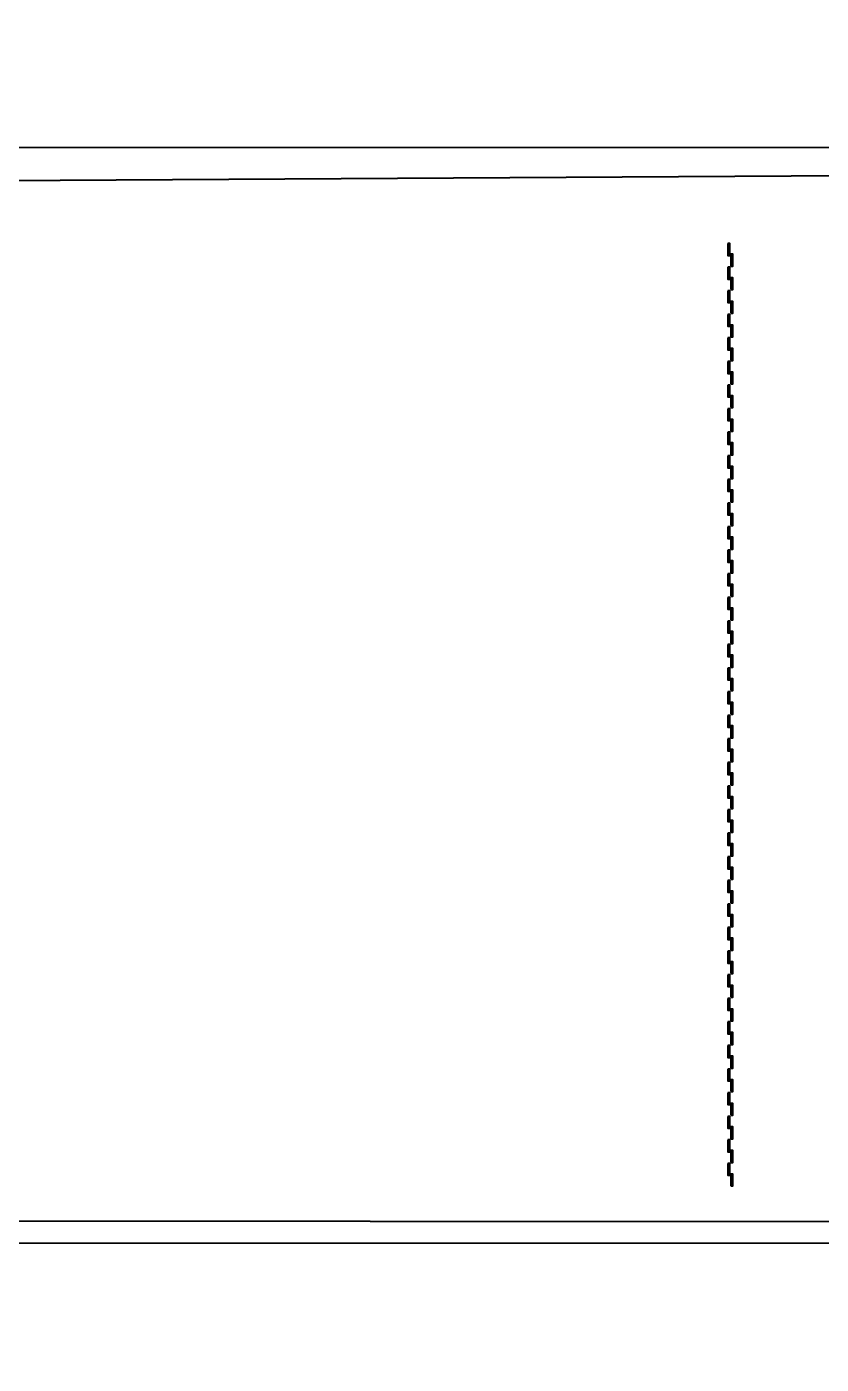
# Model space of a CAD drawing. Header units: centimetres. Extents: x -21.4 to 21.4, y -9 to 9.
# Drawn here: x -10.69 to 0, y -9 to 9 of the extents above; entities that cross this region are included whole.
import ezdxf

# ---------------------------------------------------------------- set-up
doc = ezdxf.new("R2010")
doc.units = ezdxf.units.CM
doc.header["$MEASUREMENT"] = 0
doc.layers.add('Layer 1', color=7, linetype='Continuous')

msp = doc.modelspace()

# ---------------------------------------------------------------- linework, layer by layer
at = {"layer": 'Layer 1', "color": 232, "lineweight": 40}
for points, knots in [([(-21.38813, -1.01332), (-21.38813, -4.53669), (-18.55157, -7.37324), (-15.02821, -7.37324), (-15.02821, -7.37324), (-15.02821, -7.37324), (13.18299, -7.37655), (13.18299, -7.37655), (13.18299, -7.37655), (13.18299, -7.37655), (14.4348, -9.00208), (14.4348, -9.00208), (14.4348, -9.00208), (14.4348, -9.00208), (19.14356, -9.00208), (19.14356, -9.00208), (19.14356, -9.00208), (19.14356, -9.00208), (20.72196, -7.37655), (20.72196, -7.37655), (20.72196, -7.37655), (20.72196, -7.37655), (21.24864, -7.37655), (21.24864, -7.37655), (21.24864, -7.37655), (21.32561, -7.37655), (21.38755, -7.21299), (21.38755, -7.01027), (21.38755, -7.01027), (19.77131, -2.57819), (19.00379, 1.9814), (21.38755, 7.01347), (21.38755, 7.01347), (21.38755, 7.21619), (21.32561, 7.37893), (21.24864, 7.37893), (21.24864, 7.37893), (21.24864, 7.37893), (20.71947, 7.37893), (20.71947, 7.37893), (20.71947, 7.37893), (20.71947, 7.37893), (19.14355, 9.00198), (19.14355, 9.00198), (19.14355, 9.00198), (19.14355, 9.00198), (14.43479, 9.00198), (14.43479, 9.00198), (14.43479, 9.00198), (14.43479, 9.00198), (13.18546, 7.37893), (13.18546, 7.37893), (13.18546, 7.37893), (13.18546, 7.37893), (-15.02822, 7.37645), (-15.02822, 7.37645), (-15.02822, 7.37645), (-18.55159, 7.37645), (-21.38814, 4.53989), (-21.38814, 1.01653), (-21.38814, 1.01653), (-21.38814, 1.01653), (-21.38814, -1.01332), (-21.38814, -1.01332), (-21.38814, -1.01332), (-21.38814, -1.01332), (-21.38813, -1.01332), (-21.38813, -1.01332)], [0, 0, 0, 0, 0.05555556, 0.05555556, 0.05555556, 0.05555556, 0.11111111, 0.11111111, 0.11111111, 0.11111111, 0.16666667, 0.16666667, 0.16666667, 0.16666667, 0.22222222, 0.22222222, 0.22222222, 0.22222222, 0.27777778, 0.27777778, 0.27777778, 0.27777778, 0.33333333, 0.33333333, 0.33333333, 0.33333333, 0.38888889, 0.38888889, 0.38888889, 0.38888889, 0.44444444, 0.44444444, 0.44444444, 0.44444444, 0.5, 0.5, 0.5, 0.5, 0.55555556, 0.55555556, 0.55555556, 0.55555556, 0.61111111, 0.61111111, 0.61111111, 0.61111111, 0.66666667, 0.66666667, 0.66666667, 0.66666667, 0.72222222, 0.72222222, 0.72222222, 0.72222222, 0.77777778, 0.77777778, 0.77777778, 0.77777778, 0.83333333, 0.83333333, 0.83333333, 0.83333333, 0.88888889, 0.88888889, 0.88888889, 0.88888889, 1, 1, 1, 1]), ([(-1.21862, 5.78068), (-1.21862, 5.78068), (-1.21862, 5.93943), (-1.21862, 5.93943), (-1.21862, 5.93943), (-1.21862, 5.93943), (-1.19216, 5.93943), (-1.19216, 5.93943), (-1.19216, 5.93943), (-1.19216, 5.93943), (-1.19216, 5.78068), (-1.19216, 5.78068), (-1.19216, 5.78068), (-1.19216, 5.78068), (-1.21862, 5.78068), (-1.21862, 5.78068)], [0, 0, 0, 0, 0.2, 0.2, 0.2, 0.2, 0.4, 0.4, 0.4, 0.4, 0.6, 0.6, 0.6, 0.6, 1, 1, 1, 1]), ([(-1.21862, 5.46318), (-1.21862, 5.46318), (-1.21862, 5.62193), (-1.21862, 5.62193), (-1.21862, 5.62193), (-1.21862, 5.62193), (-1.19216, 5.62193), (-1.19216, 5.62193), (-1.19216, 5.62193), (-1.19216, 5.62193), (-1.19216, 5.46318), (-1.19216, 5.46318), (-1.19216, 5.46318), (-1.19216, 5.46318), (-1.21862, 5.46318), (-1.21862, 5.46318)], [0, 0, 0, 0, 0.2, 0.2, 0.2, 0.2, 0.4, 0.4, 0.4, 0.4, 0.6, 0.6, 0.6, 0.6, 1, 1, 1, 1]), ([(-1.21862, 5.14568), (-1.21862, 5.14568), (-1.21862, 5.30443), (-1.21862, 5.30443), (-1.21862, 5.30443), (-1.21862, 5.30443), (-1.19216, 5.30443), (-1.19216, 5.30443), (-1.19216, 5.30443), (-1.19216, 5.30443), (-1.19216, 5.14568), (-1.19216, 5.14568), (-1.19216, 5.14568), (-1.19216, 5.14568), (-1.21862, 5.14568), (-1.21862, 5.14568)], [0, 0, 0, 0, 0.2, 0.2, 0.2, 0.2, 0.4, 0.4, 0.4, 0.4, 0.6, 0.6, 0.6, 0.6, 1, 1, 1, 1]), ([(-1.21862, 4.82818), (-1.21862, 4.82818), (-1.21862, 4.98693), (-1.21862, 4.98693), (-1.21862, 4.98693), (-1.21862, 4.98693), (-1.19216, 4.98693), (-1.19216, 4.98693), (-1.19216, 4.98693), (-1.19216, 4.98693), (-1.19216, 4.82818), (-1.19216, 4.82818), (-1.19216, 4.82818), (-1.19216, 4.82818), (-1.21862, 4.82818), (-1.21862, 4.82818)], [0, 0, 0, 0, 0.2, 0.2, 0.2, 0.2, 0.4, 0.4, 0.4, 0.4, 0.6, 0.6, 0.6, 0.6, 1, 1, 1, 1]), ([(-1.21862, 4.51068), (-1.21862, 4.51068), (-1.21862, 4.66943), (-1.21862, 4.66943), (-1.21862, 4.66943), (-1.21862, 4.66943), (-1.19216, 4.66943), (-1.19216, 4.66943), (-1.19216, 4.66943), (-1.19216, 4.66943), (-1.19216, 4.51068), (-1.19216, 4.51068), (-1.19216, 4.51068), (-1.19216, 4.51068), (-1.21862, 4.51068), (-1.21862, 4.51068)], [0, 0, 0, 0, 0.2, 0.2, 0.2, 0.2, 0.4, 0.4, 0.4, 0.4, 0.6, 0.6, 0.6, 0.6, 1, 1, 1, 1]), ([(-1.21862, 4.19318), (-1.21862, 4.19318), (-1.21862, 4.35193), (-1.21862, 4.35193), (-1.21862, 4.35193), (-1.21862, 4.35193), (-1.19216, 4.35193), (-1.19216, 4.35193), (-1.19216, 4.35193), (-1.19216, 4.35193), (-1.19216, 4.19318), (-1.19216, 4.19318), (-1.19216, 4.19318), (-1.19216, 4.19318), (-1.21862, 4.19318), (-1.21862, 4.19318)], [0, 0, 0, 0, 0.2, 0.2, 0.2, 0.2, 0.4, 0.4, 0.4, 0.4, 0.6, 0.6, 0.6, 0.6, 1, 1, 1, 1]), ([(-1.21862, 3.87568), (-1.21862, 3.87568), (-1.21862, 4.03443), (-1.21862, 4.03443), (-1.21862, 4.03443), (-1.21862, 4.03443), (-1.19216, 4.03443), (-1.19216, 4.03443), (-1.19216, 4.03443), (-1.19216, 4.03443), (-1.19216, 3.87568), (-1.19216, 3.87568), (-1.19216, 3.87568), (-1.19216, 3.87568), (-1.21862, 3.87568), (-1.21862, 3.87568)], [0, 0, 0, 0, 0.2, 0.2, 0.2, 0.2, 0.4, 0.4, 0.4, 0.4, 0.6, 0.6, 0.6, 0.6, 1, 1, 1, 1]), ([(-1.21862, 3.55818), (-1.21862, 3.55818), (-1.21862, 3.71693), (-1.21862, 3.71693), (-1.21862, 3.71693), (-1.21862, 3.71693), (-1.19216, 3.71693), (-1.19216, 3.71693), (-1.19216, 3.71693), (-1.19216, 3.71693), (-1.19216, 3.55818), (-1.19216, 3.55818), (-1.19216, 3.55818), (-1.19216, 3.55818), (-1.21862, 3.55818), (-1.21862, 3.55818)], [0, 0, 0, 0, 0.2, 0.2, 0.2, 0.2, 0.4, 0.4, 0.4, 0.4, 0.6, 0.6, 0.6, 0.6, 1, 1, 1, 1]), ([(-1.21862, 3.24068), (-1.21862, 3.24068), (-1.21862, 3.39943), (-1.21862, 3.39943), (-1.21862, 3.39943), (-1.21862, 3.39943), (-1.19216, 3.39943), (-1.19216, 3.39943), (-1.19216, 3.39943), (-1.19216, 3.39943), (-1.19216, 3.24068), (-1.19216, 3.24068), (-1.19216, 3.24068), (-1.19216, 3.24068), (-1.21862, 3.24068), (-1.21862, 3.24068)], [0, 0, 0, 0, 0.2, 0.2, 0.2, 0.2, 0.4, 0.4, 0.4, 0.4, 0.6, 0.6, 0.6, 0.6, 1, 1, 1, 1]), ([(-1.21862, 2.92318), (-1.21862, 2.92318), (-1.21862, 3.08193), (-1.21862, 3.08193), (-1.21862, 3.08193), (-1.21862, 3.08193), (-1.19216, 3.08193), (-1.19216, 3.08193), (-1.19216, 3.08193), (-1.19216, 3.08193), (-1.19216, 2.92318), (-1.19216, 2.92318), (-1.19216, 2.92318), (-1.19216, 2.92318), (-1.21862, 2.92318), (-1.21862, 2.92318)], [0, 0, 0, 0, 0.2, 0.2, 0.2, 0.2, 0.4, 0.4, 0.4, 0.4, 0.6, 0.6, 0.6, 0.6, 1, 1, 1, 1]), ([(-1.21862, 2.60568), (-1.21862, 2.60568), (-1.21862, 2.76443), (-1.21862, 2.76443), (-1.21862, 2.76443), (-1.21862, 2.76443), (-1.19216, 2.76443), (-1.19216, 2.76443), (-1.19216, 2.76443), (-1.19216, 2.76443), (-1.19216, 2.60568), (-1.19216, 2.60568), (-1.19216, 2.60568), (-1.19216, 2.60568), (-1.21862, 2.60568), (-1.21862, 2.60568)], [0, 0, 0, 0, 0.2, 0.2, 0.2, 0.2, 0.4, 0.4, 0.4, 0.4, 0.6, 0.6, 0.6, 0.6, 1, 1, 1, 1]), ([(-1.21862, 2.28818), (-1.21862, 2.28818), (-1.21862, 2.44693), (-1.21862, 2.44693), (-1.21862, 2.44693), (-1.21862, 2.44693), (-1.19216, 2.44693), (-1.19216, 2.44693), (-1.19216, 2.44693), (-1.19216, 2.44693), (-1.19216, 2.28818), (-1.19216, 2.28818), (-1.19216, 2.28818), (-1.19216, 2.28818), (-1.21862, 2.28818), (-1.21862, 2.28818)], [0, 0, 0, 0, 0.2, 0.2, 0.2, 0.2, 0.4, 0.4, 0.4, 0.4, 0.6, 0.6, 0.6, 0.6, 1, 1, 1, 1]), ([(-1.21862, 1.97068), (-1.21862, 1.97068), (-1.21862, 2.12943), (-1.21862, 2.12943), (-1.21862, 2.12943), (-1.21862, 2.12943), (-1.19216, 2.12943), (-1.19216, 2.12943), (-1.19216, 2.12943), (-1.19216, 2.12943), (-1.19216, 1.97068), (-1.19216, 1.97068), (-1.19216, 1.97068), (-1.19216, 1.97068), (-1.21862, 1.97068), (-1.21862, 1.97068)], [0, 0, 0, 0, 0.2, 0.2, 0.2, 0.2, 0.4, 0.4, 0.4, 0.4, 0.6, 0.6, 0.6, 0.6, 1, 1, 1, 1]), ([(-1.21862, 1.65318), (-1.21862, 1.65318), (-1.21862, 1.81193), (-1.21862, 1.81193), (-1.21862, 1.81193), (-1.21862, 1.81193), (-1.19216, 1.81193), (-1.19216, 1.81193), (-1.19216, 1.81193), (-1.19216, 1.81193), (-1.19216, 1.65318), (-1.19216, 1.65318), (-1.19216, 1.65318), (-1.19216, 1.65318), (-1.21862, 1.65318), (-1.21862, 1.65318)], [0, 0, 0, 0, 0.2, 0.2, 0.2, 0.2, 0.4, 0.4, 0.4, 0.4, 0.6, 0.6, 0.6, 0.6, 1, 1, 1, 1]), ([(-1.21862, 1.33568), (-1.21862, 1.33568), (-1.21862, 1.49443), (-1.21862, 1.49443), (-1.21862, 1.49443), (-1.21862, 1.49443), (-1.19216, 1.49443), (-1.19216, 1.49443), (-1.19216, 1.49443), (-1.19216, 1.49443), (-1.19216, 1.33568), (-1.19216, 1.33568), (-1.19216, 1.33568), (-1.19216, 1.33568), (-1.21862, 1.33568), (-1.21862, 1.33568)], [0, 0, 0, 0, 0.2, 0.2, 0.2, 0.2, 0.4, 0.4, 0.4, 0.4, 0.6, 0.6, 0.6, 0.6, 1, 1, 1, 1]), ([(-1.21862, 1.01818), (-1.21862, 1.01818), (-1.21862, 1.17693), (-1.21862, 1.17693), (-1.21862, 1.17693), (-1.21862, 1.17693), (-1.19216, 1.17693), (-1.19216, 1.17693), (-1.19216, 1.17693), (-1.19216, 1.17693), (-1.19216, 1.01818), (-1.19216, 1.01818), (-1.19216, 1.01818), (-1.19216, 1.01818), (-1.21862, 1.01818), (-1.21862, 1.01818)], [0, 0, 0, 0, 0.2, 0.2, 0.2, 0.2, 0.4, 0.4, 0.4, 0.4, 0.6, 0.6, 0.6, 0.6, 1, 1, 1, 1]), ([(-1.21862, 0.70068), (-1.21862, 0.70068), (-1.21862, 0.85943), (-1.21862, 0.85943), (-1.21862, 0.85943), (-1.21862, 0.85943), (-1.19216, 0.85943), (-1.19216, 0.85943), (-1.19216, 0.85943), (-1.19216, 0.85943), (-1.19216, 0.70068), (-1.19216, 0.70068), (-1.19216, 0.70068), (-1.19216, 0.70068), (-1.21862, 0.70068), (-1.21862, 0.70068)], [0, 0, 0, 0, 0.2, 0.2, 0.2, 0.2, 0.4, 0.4, 0.4, 0.4, 0.6, 0.6, 0.6, 0.6, 1, 1, 1, 1]), ([(-1.21862, 0.38318), (-1.21862, 0.38318), (-1.21862, 0.54193), (-1.21862, 0.54193), (-1.21862, 0.54193), (-1.21862, 0.54193), (-1.19216, 0.54193), (-1.19216, 0.54193), (-1.19216, 0.54193), (-1.19216, 0.54193), (-1.19216, 0.38318), (-1.19216, 0.38318), (-1.19216, 0.38318), (-1.19216, 0.38318), (-1.21862, 0.38318), (-1.21862, 0.38318)], [0, 0, 0, 0, 0.2, 0.2, 0.2, 0.2, 0.4, 0.4, 0.4, 0.4, 0.6, 0.6, 0.6, 0.6, 1, 1, 1, 1]), ([(-1.21862, 0.06568), (-1.21862, 0.06568), (-1.21862, 0.22443), (-1.21862, 0.22443), (-1.21862, 0.22443), (-1.21862, 0.22443), (-1.19216, 0.22443), (-1.19216, 0.22443), (-1.19216, 0.22443), (-1.19216, 0.22443), (-1.19216, 0.06568), (-1.19216, 0.06568), (-1.19216, 0.06568), (-1.19216, 0.06568), (-1.21862, 0.06568), (-1.21862, 0.06568)], [0, 0, 0, 0, 0.2, 0.2, 0.2, 0.2, 0.4, 0.4, 0.4, 0.4, 0.6, 0.6, 0.6, 0.6, 1, 1, 1, 1]), ([(-1.21862, -0.25182), (-1.21862, -0.25182), (-1.21862, -0.09307), (-1.21862, -0.09307), (-1.21862, -0.09307), (-1.21862, -0.09307), (-1.19216, -0.09307), (-1.19216, -0.09307), (-1.19216, -0.09307), (-1.19216, -0.09307), (-1.19216, -0.25182), (-1.19216, -0.25182), (-1.19216, -0.25182), (-1.19216, -0.25182), (-1.21862, -0.25182), (-1.21862, -0.25182)], [0, 0, 0, 0, 0.2, 0.2, 0.2, 0.2, 0.4, 0.4, 0.4, 0.4, 0.6, 0.6, 0.6, 0.6, 1, 1, 1, 1]), ([(-1.21862, -0.56932), (-1.21862, -0.56932), (-1.21862, -0.41057), (-1.21862, -0.41057), (-1.21862, -0.41057), (-1.21862, -0.41057), (-1.19216, -0.41057), (-1.19216, -0.41057), (-1.19216, -0.41057), (-1.19216, -0.41057), (-1.19216, -0.56932), (-1.19216, -0.56932), (-1.19216, -0.56932), (-1.19216, -0.56932), (-1.21862, -0.56932), (-1.21862, -0.56932)], [0, 0, 0, 0, 0.2, 0.2, 0.2, 0.2, 0.4, 0.4, 0.4, 0.4, 0.6, 0.6, 0.6, 0.6, 1, 1, 1, 1]), ([(-1.21862, -0.88682), (-1.21862, -0.88682), (-1.21862, -0.72807), (-1.21862, -0.72807), (-1.21862, -0.72807), (-1.21862, -0.72807), (-1.19216, -0.72807), (-1.19216, -0.72807), (-1.19216, -0.72807), (-1.19216, -0.72807), (-1.19216, -0.88682), (-1.19216, -0.88682), (-1.19216, -0.88682), (-1.19216, -0.88682), (-1.21862, -0.88682), (-1.21862, -0.88682)], [0, 0, 0, 0, 0.2, 0.2, 0.2, 0.2, 0.4, 0.4, 0.4, 0.4, 0.6, 0.6, 0.6, 0.6, 1, 1, 1, 1]), ([(-1.21862, -1.20432), (-1.21862, -1.20432), (-1.21862, -1.04557), (-1.21862, -1.04557), (-1.21862, -1.04557), (-1.21862, -1.04557), (-1.19216, -1.04557), (-1.19216, -1.04557), (-1.19216, -1.04557), (-1.19216, -1.04557), (-1.19216, -1.20432), (-1.19216, -1.20432), (-1.19216, -1.20432), (-1.19216, -1.20432), (-1.21862, -1.20432), (-1.21862, -1.20432)], [0, 0, 0, 0, 0.2, 0.2, 0.2, 0.2, 0.4, 0.4, 0.4, 0.4, 0.6, 0.6, 0.6, 0.6, 1, 1, 1, 1]), ([(-1.21862, -1.52182), (-1.21862, -1.52182), (-1.21862, -1.36307), (-1.21862, -1.36307), (-1.21862, -1.36307), (-1.21862, -1.36307), (-1.19216, -1.36307), (-1.19216, -1.36307), (-1.19216, -1.36307), (-1.19216, -1.36307), (-1.19216, -1.52182), (-1.19216, -1.52182), (-1.19216, -1.52182), (-1.19216, -1.52182), (-1.21862, -1.52182), (-1.21862, -1.52182)], [0, 0, 0, 0, 0.2, 0.2, 0.2, 0.2, 0.4, 0.4, 0.4, 0.4, 0.6, 0.6, 0.6, 0.6, 1, 1, 1, 1]), ([(-1.21862, -1.83932), (-1.21862, -1.83932), (-1.21862, -1.68057), (-1.21862, -1.68057), (-1.21862, -1.68057), (-1.21862, -1.68057), (-1.19216, -1.68057), (-1.19216, -1.68057), (-1.19216, -1.68057), (-1.19216, -1.68057), (-1.19216, -1.83932), (-1.19216, -1.83932), (-1.19216, -1.83932), (-1.19216, -1.83932), (-1.21862, -1.83932), (-1.21862, -1.83932)], [0, 0, 0, 0, 0.2, 0.2, 0.2, 0.2, 0.4, 0.4, 0.4, 0.4, 0.6, 0.6, 0.6, 0.6, 1, 1, 1, 1]), ([(-1.21862, -2.15682), (-1.21862, -2.15682), (-1.21862, -1.99807), (-1.21862, -1.99807), (-1.21862, -1.99807), (-1.21862, -1.99807), (-1.19216, -1.99807), (-1.19216, -1.99807), (-1.19216, -1.99807), (-1.19216, -1.99807), (-1.19216, -2.15682), (-1.19216, -2.15682), (-1.19216, -2.15682), (-1.19216, -2.15682), (-1.21862, -2.15682), (-1.21862, -2.15682)], [0, 0, 0, 0, 0.2, 0.2, 0.2, 0.2, 0.4, 0.4, 0.4, 0.4, 0.6, 0.6, 0.6, 0.6, 1, 1, 1, 1]), ([(-1.21862, -2.47432), (-1.21862, -2.47432), (-1.21862, -2.31557), (-1.21862, -2.31557), (-1.21862, -2.31557), (-1.21862, -2.31557), (-1.19216, -2.31557), (-1.19216, -2.31557), (-1.19216, -2.31557), (-1.19216, -2.31557), (-1.19216, -2.47432), (-1.19216, -2.47432), (-1.19216, -2.47432), (-1.19216, -2.47432), (-1.21862, -2.47432), (-1.21862, -2.47432)], [0, 0, 0, 0, 0.2, 0.2, 0.2, 0.2, 0.4, 0.4, 0.4, 0.4, 0.6, 0.6, 0.6, 0.6, 1, 1, 1, 1]), ([(-1.21862, -2.79182), (-1.21862, -2.79182), (-1.21862, -2.63307), (-1.21862, -2.63307), (-1.21862, -2.63307), (-1.21862, -2.63307), (-1.19216, -2.63307), (-1.19216, -2.63307), (-1.19216, -2.63307), (-1.19216, -2.63307), (-1.19216, -2.79182), (-1.19216, -2.79182), (-1.19216, -2.79182), (-1.19216, -2.79182), (-1.21862, -2.79182), (-1.21862, -2.79182)], [0, 0, 0, 0, 0.2, 0.2, 0.2, 0.2, 0.4, 0.4, 0.4, 0.4, 0.6, 0.6, 0.6, 0.6, 1, 1, 1, 1]), ([(-1.21862, -3.10932), (-1.21862, -3.10932), (-1.21862, -2.95057), (-1.21862, -2.95057), (-1.21862, -2.95057), (-1.21862, -2.95057), (-1.19216, -2.95057), (-1.19216, -2.95057), (-1.19216, -2.95057), (-1.19216, -2.95057), (-1.19216, -3.10932), (-1.19216, -3.10932), (-1.19216, -3.10932), (-1.19216, -3.10932), (-1.21862, -3.10932), (-1.21862, -3.10932)], [0, 0, 0, 0, 0.2, 0.2, 0.2, 0.2, 0.4, 0.4, 0.4, 0.4, 0.6, 0.6, 0.6, 0.6, 1, 1, 1, 1]), ([(-1.21862, -3.42682), (-1.21862, -3.42682), (-1.21862, -3.26807), (-1.21862, -3.26807), (-1.21862, -3.26807), (-1.21862, -3.26807), (-1.19216, -3.26807), (-1.19216, -3.26807), (-1.19216, -3.26807), (-1.19216, -3.26807), (-1.19216, -3.42682), (-1.19216, -3.42682), (-1.19216, -3.42682), (-1.19216, -3.42682), (-1.21862, -3.42682), (-1.21862, -3.42682)], [0, 0, 0, 0, 0.2, 0.2, 0.2, 0.2, 0.4, 0.4, 0.4, 0.4, 0.6, 0.6, 0.6, 0.6, 1, 1, 1, 1]), ([(-1.21862, -3.74432), (-1.21862, -3.74432), (-1.21862, -3.58557), (-1.21862, -3.58557), (-1.21862, -3.58557), (-1.21862, -3.58557), (-1.19216, -3.58557), (-1.19216, -3.58557), (-1.19216, -3.58557), (-1.19216, -3.58557), (-1.19216, -3.74432), (-1.19216, -3.74432), (-1.19216, -3.74432), (-1.19216, -3.74432), (-1.21862, -3.74432), (-1.21862, -3.74432)], [0, 0, 0, 0, 0.2, 0.2, 0.2, 0.2, 0.4, 0.4, 0.4, 0.4, 0.6, 0.6, 0.6, 0.6, 1, 1, 1, 1]), ([(-1.21862, -4.06182), (-1.21862, -4.06182), (-1.21862, -3.90307), (-1.21862, -3.90307), (-1.21862, -3.90307), (-1.21862, -3.90307), (-1.19216, -3.90307), (-1.19216, -3.90307), (-1.19216, -3.90307), (-1.19216, -3.90307), (-1.19216, -4.06182), (-1.19216, -4.06182), (-1.19216, -4.06182), (-1.19216, -4.06182), (-1.21862, -4.06182), (-1.21862, -4.06182)], [0, 0, 0, 0, 0.2, 0.2, 0.2, 0.2, 0.4, 0.4, 0.4, 0.4, 0.6, 0.6, 0.6, 0.6, 1, 1, 1, 1]), ([(-1.21862, -4.37932), (-1.21862, -4.37932), (-1.21862, -4.22057), (-1.21862, -4.22057), (-1.21862, -4.22057), (-1.21862, -4.22057), (-1.19216, -4.22057), (-1.19216, -4.22057), (-1.19216, -4.22057), (-1.19216, -4.22057), (-1.19216, -4.37932), (-1.19216, -4.37932), (-1.19216, -4.37932), (-1.19216, -4.37932), (-1.21862, -4.37932), (-1.21862, -4.37932)], [0, 0, 0, 0, 0.2, 0.2, 0.2, 0.2, 0.4, 0.4, 0.4, 0.4, 0.6, 0.6, 0.6, 0.6, 1, 1, 1, 1]), ([(-1.21862, -4.69682), (-1.21862, -4.69682), (-1.21862, -4.53807), (-1.21862, -4.53807), (-1.21862, -4.53807), (-1.21862, -4.53807), (-1.19216, -4.53807), (-1.19216, -4.53807), (-1.19216, -4.53807), (-1.19216, -4.53807), (-1.19216, -4.69682), (-1.19216, -4.69682), (-1.19216, -4.69682), (-1.19216, -4.69682), (-1.21862, -4.69682), (-1.21862, -4.69682)], [0, 0, 0, 0, 0.2, 0.2, 0.2, 0.2, 0.4, 0.4, 0.4, 0.4, 0.6, 0.6, 0.6, 0.6, 1, 1, 1, 1]), ([(-1.21862, -5.01432), (-1.21862, -5.01432), (-1.21862, -4.85557), (-1.21862, -4.85557), (-1.21862, -4.85557), (-1.21862, -4.85557), (-1.19216, -4.85557), (-1.19216, -4.85557), (-1.19216, -4.85557), (-1.19216, -4.85557), (-1.19216, -5.01432), (-1.19216, -5.01432), (-1.19216, -5.01432), (-1.19216, -5.01432), (-1.21862, -5.01432), (-1.21862, -5.01432)], [0, 0, 0, 0, 0.2, 0.2, 0.2, 0.2, 0.4, 0.4, 0.4, 0.4, 0.6, 0.6, 0.6, 0.6, 1, 1, 1, 1]), ([(-1.21862, -5.33182), (-1.21862, -5.33182), (-1.21862, -5.17307), (-1.21862, -5.17307), (-1.21862, -5.17307), (-1.21862, -5.17307), (-1.19216, -5.17307), (-1.19216, -5.17307), (-1.19216, -5.17307), (-1.19216, -5.17307), (-1.19216, -5.33182), (-1.19216, -5.33182), (-1.19216, -5.33182), (-1.19216, -5.33182), (-1.21862, -5.33182), (-1.21862, -5.33182)], [0, 0, 0, 0, 0.2, 0.2, 0.2, 0.2, 0.4, 0.4, 0.4, 0.4, 0.6, 0.6, 0.6, 0.6, 1, 1, 1, 1]), ([(-1.21862, -5.64932), (-1.21862, -5.64932), (-1.21862, -5.49057), (-1.21862, -5.49057), (-1.21862, -5.49057), (-1.21862, -5.49057), (-1.19216, -5.49057), (-1.19216, -5.49057), (-1.19216, -5.49057), (-1.19216, -5.49057), (-1.19216, -5.64932), (-1.19216, -5.64932), (-1.19216, -5.64932), (-1.19216, -5.64932), (-1.21862, -5.64932), (-1.21862, -5.64932)], [0, 0, 0, 0, 0.2, 0.2, 0.2, 0.2, 0.4, 0.4, 0.4, 0.4, 0.6, 0.6, 0.6, 0.6, 1, 1, 1, 1]), ([(-1.21862, -5.96682), (-1.21862, -5.96682), (-1.21862, -5.80807), (-1.21862, -5.80807), (-1.21862, -5.80807), (-1.21862, -5.80807), (-1.19216, -5.80807), (-1.19216, -5.80807), (-1.19216, -5.80807), (-1.19216, -5.80807), (-1.19216, -5.96682), (-1.19216, -5.96682), (-1.19216, -5.96682), (-1.19216, -5.96682), (-1.21862, -5.96682), (-1.21862, -5.96682)], [0, 0, 0, 0, 0.2, 0.2, 0.2, 0.2, 0.4, 0.4, 0.4, 0.4, 0.6, 0.6, 0.6, 0.6, 1, 1, 1, 1]), ([(-1.21862, -6.28432), (-1.21862, -6.28432), (-1.21862, -6.12557), (-1.21862, -6.12557), (-1.21862, -6.12557), (-1.21862, -6.12557), (-1.19216, -6.12557), (-1.19216, -6.12557), (-1.19216, -6.12557), (-1.19216, -6.12557), (-1.19216, -6.28432), (-1.19216, -6.28432), (-1.19216, -6.28432), (-1.19216, -6.28432), (-1.21862, -6.28432), (-1.21862, -6.28432)], [0, 0, 0, 0, 0.2, 0.2, 0.2, 0.2, 0.4, 0.4, 0.4, 0.4, 0.6, 0.6, 0.6, 0.6, 1, 1, 1, 1]), ([(-1.21862, -6.60182), (-1.21862, -6.60182), (-1.21862, -6.44307), (-1.21862, -6.44307), (-1.21862, -6.44307), (-1.21862, -6.44307), (-1.19216, -6.44307), (-1.19216, -6.44307), (-1.19216, -6.44307), (-1.19216, -6.44307), (-1.19216, -6.60182), (-1.19216, -6.60182), (-1.19216, -6.60182), (-1.19216, -6.60182), (-1.21862, -6.60182), (-1.21862, -6.60182)], [0, 0, 0, 0, 0.2, 0.2, 0.2, 0.2, 0.4, 0.4, 0.4, 0.4, 0.6, 0.6, 0.6, 0.6, 1, 1, 1, 1])]:
    msp.add_open_spline(points, degree=3, knots=knots, dxfattribs=at)
at = {"layer": 'Layer 1', "color": 233, "lineweight": 40}
for points, knots in [([(12.45939, 7.06975), (12.45939, 7.06975), (-15.54923, 6.90521), (-15.54923, 6.90521), (-15.54923, 6.90521), (-17.87876, 6.74385), (-20.02926, 5.08564), (-20.74416, 2.85791), (-20.74416, 2.85791), (-21.09528, 1.85051), (-21.07594, 0.76518), (-21.06166, -0.29063), (-21.06166, -0.29063), (-21.08401, -1.4418), (-21.01284, -2.6374), (-20.4804, -3.67647), (-20.4804, -3.67647), (-19.55783, -5.6385), (-17.50217, -7.0305), (-15.31937, -7.07554), (-15.31937, -7.07554), (-15.31937, -7.07554), (12.41723, -7.0896), (12.41723, -7.0896), (12.41723, -7.0896), (12.41723, -7.0896), (12.4594, 7.06974), (12.4594, 7.06974), (12.4594, 7.06974), (12.4594, 7.06974), (12.45939, 7.06975), (12.45939, 7.06975)], [0, 0, 0, 0, 0.11111111, 0.11111111, 0.11111111, 0.11111111, 0.22222222, 0.22222222, 0.22222222, 0.22222222, 0.33333333, 0.33333333, 0.33333333, 0.33333333, 0.44444444, 0.44444444, 0.44444444, 0.44444444, 0.55555556, 0.55555556, 0.55555556, 0.55555556, 0.66666667, 0.66666667, 0.66666667, 0.66666667, 0.77777778, 0.77777778, 0.77777778, 0.77777778, 1, 1, 1, 1]), ([(-1.25677, 6.08252), (-1.25677, 6.08252), (-1.23031, 6.08252), (-1.23031, 6.08252), (-1.23031, 6.08252), (-1.23031, 6.08252), (-1.23031, 5.92377), (-1.23031, 5.92377), (-1.23031, 5.92377), (-1.23031, 5.92377), (-1.25677, 5.92377), (-1.25677, 5.92377), (-1.25677, 5.92377), (-1.25677, 5.92377), (-1.25677, 6.08252), (-1.25677, 6.08252)], [0, 0, 0, 0, 0.2, 0.2, 0.2, 0.2, 0.4, 0.4, 0.4, 0.4, 0.6, 0.6, 0.6, 0.6, 1, 1, 1, 1]), ([(-1.25677, 5.76502), (-1.25677, 5.76502), (-1.23031, 5.76502), (-1.23031, 5.76502), (-1.23031, 5.76502), (-1.23031, 5.76502), (-1.23031, 5.60627), (-1.23031, 5.60627), (-1.23031, 5.60627), (-1.23031, 5.60627), (-1.25677, 5.60627), (-1.25677, 5.60627), (-1.25677, 5.60627), (-1.25677, 5.60627), (-1.25677, 5.76502), (-1.25677, 5.76502)], [0, 0, 0, 0, 0.2, 0.2, 0.2, 0.2, 0.4, 0.4, 0.4, 0.4, 0.6, 0.6, 0.6, 0.6, 1, 1, 1, 1]), ([(-1.25677, 5.44752), (-1.25677, 5.44752), (-1.23031, 5.44752), (-1.23031, 5.44752), (-1.23031, 5.44752), (-1.23031, 5.44752), (-1.23031, 5.28877), (-1.23031, 5.28877), (-1.23031, 5.28877), (-1.23031, 5.28877), (-1.25677, 5.28877), (-1.25677, 5.28877), (-1.25677, 5.28877), (-1.25677, 5.28877), (-1.25677, 5.44752), (-1.25677, 5.44752)], [0, 0, 0, 0, 0.2, 0.2, 0.2, 0.2, 0.4, 0.4, 0.4, 0.4, 0.6, 0.6, 0.6, 0.6, 1, 1, 1, 1]), ([(-1.25677, 5.13002), (-1.25677, 5.13002), (-1.23031, 5.13002), (-1.23031, 5.13002), (-1.23031, 5.13002), (-1.23031, 5.13002), (-1.23031, 4.97127), (-1.23031, 4.97127), (-1.23031, 4.97127), (-1.23031, 4.97127), (-1.25677, 4.97127), (-1.25677, 4.97127), (-1.25677, 4.97127), (-1.25677, 4.97127), (-1.25677, 5.13002), (-1.25677, 5.13002)], [0, 0, 0, 0, 0.2, 0.2, 0.2, 0.2, 0.4, 0.4, 0.4, 0.4, 0.6, 0.6, 0.6, 0.6, 1, 1, 1, 1]), ([(-1.25677, 4.81252), (-1.25677, 4.81252), (-1.23031, 4.81252), (-1.23031, 4.81252), (-1.23031, 4.81252), (-1.23031, 4.81252), (-1.23031, 4.65377), (-1.23031, 4.65377), (-1.23031, 4.65377), (-1.23031, 4.65377), (-1.25677, 4.65377), (-1.25677, 4.65377), (-1.25677, 4.65377), (-1.25677, 4.65377), (-1.25677, 4.81252), (-1.25677, 4.81252)], [0, 0, 0, 0, 0.2, 0.2, 0.2, 0.2, 0.4, 0.4, 0.4, 0.4, 0.6, 0.6, 0.6, 0.6, 1, 1, 1, 1]), ([(-1.25677, 4.49502), (-1.25677, 4.49502), (-1.23031, 4.49502), (-1.23031, 4.49502), (-1.23031, 4.49502), (-1.23031, 4.49502), (-1.23031, 4.33627), (-1.23031, 4.33627), (-1.23031, 4.33627), (-1.23031, 4.33627), (-1.25677, 4.33627), (-1.25677, 4.33627), (-1.25677, 4.33627), (-1.25677, 4.33627), (-1.25677, 4.49502), (-1.25677, 4.49502)], [0, 0, 0, 0, 0.2, 0.2, 0.2, 0.2, 0.4, 0.4, 0.4, 0.4, 0.6, 0.6, 0.6, 0.6, 1, 1, 1, 1]), ([(-1.25677, 4.17752), (-1.25677, 4.17752), (-1.23031, 4.17752), (-1.23031, 4.17752), (-1.23031, 4.17752), (-1.23031, 4.17752), (-1.23031, 4.01877), (-1.23031, 4.01877), (-1.23031, 4.01877), (-1.23031, 4.01877), (-1.25677, 4.01877), (-1.25677, 4.01877), (-1.25677, 4.01877), (-1.25677, 4.01877), (-1.25677, 4.17752), (-1.25677, 4.17752)], [0, 0, 0, 0, 0.2, 0.2, 0.2, 0.2, 0.4, 0.4, 0.4, 0.4, 0.6, 0.6, 0.6, 0.6, 1, 1, 1, 1]), ([(-1.25677, 3.86002), (-1.25677, 3.86002), (-1.23031, 3.86002), (-1.23031, 3.86002), (-1.23031, 3.86002), (-1.23031, 3.86002), (-1.23031, 3.70127), (-1.23031, 3.70127), (-1.23031, 3.70127), (-1.23031, 3.70127), (-1.25677, 3.70127), (-1.25677, 3.70127), (-1.25677, 3.70127), (-1.25677, 3.70127), (-1.25677, 3.86002), (-1.25677, 3.86002)], [0, 0, 0, 0, 0.2, 0.2, 0.2, 0.2, 0.4, 0.4, 0.4, 0.4, 0.6, 0.6, 0.6, 0.6, 1, 1, 1, 1]), ([(-1.25677, 3.54252), (-1.25677, 3.54252), (-1.23031, 3.54252), (-1.23031, 3.54252), (-1.23031, 3.54252), (-1.23031, 3.54252), (-1.23031, 3.38377), (-1.23031, 3.38377), (-1.23031, 3.38377), (-1.23031, 3.38377), (-1.25677, 3.38377), (-1.25677, 3.38377), (-1.25677, 3.38377), (-1.25677, 3.38377), (-1.25677, 3.54252), (-1.25677, 3.54252)], [0, 0, 0, 0, 0.2, 0.2, 0.2, 0.2, 0.4, 0.4, 0.4, 0.4, 0.6, 0.6, 0.6, 0.6, 1, 1, 1, 1]), ([(-1.25677, 3.22502), (-1.25677, 3.22502), (-1.23031, 3.22502), (-1.23031, 3.22502), (-1.23031, 3.22502), (-1.23031, 3.22502), (-1.23031, 3.06627), (-1.23031, 3.06627), (-1.23031, 3.06627), (-1.23031, 3.06627), (-1.25677, 3.06627), (-1.25677, 3.06627), (-1.25677, 3.06627), (-1.25677, 3.06627), (-1.25677, 3.22502), (-1.25677, 3.22502)], [0, 0, 0, 0, 0.2, 0.2, 0.2, 0.2, 0.4, 0.4, 0.4, 0.4, 0.6, 0.6, 0.6, 0.6, 1, 1, 1, 1]), ([(-1.25677, 2.90752), (-1.25677, 2.90752), (-1.23031, 2.90752), (-1.23031, 2.90752), (-1.23031, 2.90752), (-1.23031, 2.90752), (-1.23031, 2.74877), (-1.23031, 2.74877), (-1.23031, 2.74877), (-1.23031, 2.74877), (-1.25677, 2.74877), (-1.25677, 2.74877), (-1.25677, 2.74877), (-1.25677, 2.74877), (-1.25677, 2.90752), (-1.25677, 2.90752)], [0, 0, 0, 0, 0.2, 0.2, 0.2, 0.2, 0.4, 0.4, 0.4, 0.4, 0.6, 0.6, 0.6, 0.6, 1, 1, 1, 1]), ([(-1.25677, 2.59002), (-1.25677, 2.59002), (-1.23031, 2.59002), (-1.23031, 2.59002), (-1.23031, 2.59002), (-1.23031, 2.59002), (-1.23031, 2.43127), (-1.23031, 2.43127), (-1.23031, 2.43127), (-1.23031, 2.43127), (-1.25677, 2.43127), (-1.25677, 2.43127), (-1.25677, 2.43127), (-1.25677, 2.43127), (-1.25677, 2.59002), (-1.25677, 2.59002)], [0, 0, 0, 0, 0.2, 0.2, 0.2, 0.2, 0.4, 0.4, 0.4, 0.4, 0.6, 0.6, 0.6, 0.6, 1, 1, 1, 1]), ([(-1.25677, 2.27252), (-1.25677, 2.27252), (-1.23031, 2.27252), (-1.23031, 2.27252), (-1.23031, 2.27252), (-1.23031, 2.27252), (-1.23031, 2.11377), (-1.23031, 2.11377), (-1.23031, 2.11377), (-1.23031, 2.11377), (-1.25677, 2.11377), (-1.25677, 2.11377), (-1.25677, 2.11377), (-1.25677, 2.11377), (-1.25677, 2.27252), (-1.25677, 2.27252)], [0, 0, 0, 0, 0.2, 0.2, 0.2, 0.2, 0.4, 0.4, 0.4, 0.4, 0.6, 0.6, 0.6, 0.6, 1, 1, 1, 1]), ([(-1.25677, 1.95502), (-1.25677, 1.95502), (-1.23031, 1.95502), (-1.23031, 1.95502), (-1.23031, 1.95502), (-1.23031, 1.95502), (-1.23031, 1.79627), (-1.23031, 1.79627), (-1.23031, 1.79627), (-1.23031, 1.79627), (-1.25677, 1.79627), (-1.25677, 1.79627), (-1.25677, 1.79627), (-1.25677, 1.79627), (-1.25677, 1.95502), (-1.25677, 1.95502)], [0, 0, 0, 0, 0.2, 0.2, 0.2, 0.2, 0.4, 0.4, 0.4, 0.4, 0.6, 0.6, 0.6, 0.6, 1, 1, 1, 1]), ([(-1.25677, 1.63752), (-1.25677, 1.63752), (-1.23031, 1.63752), (-1.23031, 1.63752), (-1.23031, 1.63752), (-1.23031, 1.63752), (-1.23031, 1.47877), (-1.23031, 1.47877), (-1.23031, 1.47877), (-1.23031, 1.47877), (-1.25677, 1.47877), (-1.25677, 1.47877), (-1.25677, 1.47877), (-1.25677, 1.47877), (-1.25677, 1.63752), (-1.25677, 1.63752)], [0, 0, 0, 0, 0.2, 0.2, 0.2, 0.2, 0.4, 0.4, 0.4, 0.4, 0.6, 0.6, 0.6, 0.6, 1, 1, 1, 1]), ([(-1.25677, 1.32002), (-1.25677, 1.32002), (-1.23031, 1.32002), (-1.23031, 1.32002), (-1.23031, 1.32002), (-1.23031, 1.32002), (-1.23031, 1.16127), (-1.23031, 1.16127), (-1.23031, 1.16127), (-1.23031, 1.16127), (-1.25677, 1.16127), (-1.25677, 1.16127), (-1.25677, 1.16127), (-1.25677, 1.16127), (-1.25677, 1.32002), (-1.25677, 1.32002)], [0, 0, 0, 0, 0.2, 0.2, 0.2, 0.2, 0.4, 0.4, 0.4, 0.4, 0.6, 0.6, 0.6, 0.6, 1, 1, 1, 1]), ([(-1.25677, 1.00252), (-1.25677, 1.00252), (-1.23031, 1.00252), (-1.23031, 1.00252), (-1.23031, 1.00252), (-1.23031, 1.00252), (-1.23031, 0.84377), (-1.23031, 0.84377), (-1.23031, 0.84377), (-1.23031, 0.84377), (-1.25677, 0.84377), (-1.25677, 0.84377), (-1.25677, 0.84377), (-1.25677, 0.84377), (-1.25677, 1.00252), (-1.25677, 1.00252)], [0, 0, 0, 0, 0.2, 0.2, 0.2, 0.2, 0.4, 0.4, 0.4, 0.4, 0.6, 0.6, 0.6, 0.6, 1, 1, 1, 1]), ([(-1.25677, 0.68502), (-1.25677, 0.68502), (-1.23031, 0.68502), (-1.23031, 0.68502), (-1.23031, 0.68502), (-1.23031, 0.68502), (-1.23031, 0.52627), (-1.23031, 0.52627), (-1.23031, 0.52627), (-1.23031, 0.52627), (-1.25677, 0.52627), (-1.25677, 0.52627), (-1.25677, 0.52627), (-1.25677, 0.52627), (-1.25677, 0.68502), (-1.25677, 0.68502)], [0, 0, 0, 0, 0.2, 0.2, 0.2, 0.2, 0.4, 0.4, 0.4, 0.4, 0.6, 0.6, 0.6, 0.6, 1, 1, 1, 1]), ([(-1.25677, 0.36752), (-1.25677, 0.36752), (-1.23031, 0.36752), (-1.23031, 0.36752), (-1.23031, 0.36752), (-1.23031, 0.36752), (-1.23031, 0.20877), (-1.23031, 0.20877), (-1.23031, 0.20877), (-1.23031, 0.20877), (-1.25677, 0.20877), (-1.25677, 0.20877), (-1.25677, 0.20877), (-1.25677, 0.20877), (-1.25677, 0.36752), (-1.25677, 0.36752)], [0, 0, 0, 0, 0.2, 0.2, 0.2, 0.2, 0.4, 0.4, 0.4, 0.4, 0.6, 0.6, 0.6, 0.6, 1, 1, 1, 1]), ([(-1.25677, 0.05002), (-1.25677, 0.05002), (-1.23031, 0.05002), (-1.23031, 0.05002), (-1.23031, 0.05002), (-1.23031, 0.05002), (-1.23031, -0.10873), (-1.23031, -0.10873), (-1.23031, -0.10873), (-1.23031, -0.10873), (-1.25677, -0.10873), (-1.25677, -0.10873), (-1.25677, -0.10873), (-1.25677, -0.10873), (-1.25677, 0.05002), (-1.25677, 0.05002)], [0, 0, 0, 0, 0.2, 0.2, 0.2, 0.2, 0.4, 0.4, 0.4, 0.4, 0.6, 0.6, 0.6, 0.6, 1, 1, 1, 1]), ([(-1.25677, -0.26748), (-1.25677, -0.26748), (-1.23031, -0.26748), (-1.23031, -0.26748), (-1.23031, -0.26748), (-1.23031, -0.26748), (-1.23031, -0.42623), (-1.23031, -0.42623), (-1.23031, -0.42623), (-1.23031, -0.42623), (-1.25677, -0.42623), (-1.25677, -0.42623), (-1.25677, -0.42623), (-1.25677, -0.42623), (-1.25677, -0.26748), (-1.25677, -0.26748)], [0, 0, 0, 0, 0.2, 0.2, 0.2, 0.2, 0.4, 0.4, 0.4, 0.4, 0.6, 0.6, 0.6, 0.6, 1, 1, 1, 1]), ([(-1.25677, -0.58498), (-1.25677, -0.58498), (-1.23031, -0.58498), (-1.23031, -0.58498), (-1.23031, -0.58498), (-1.23031, -0.58498), (-1.23031, -0.74373), (-1.23031, -0.74373), (-1.23031, -0.74373), (-1.23031, -0.74373), (-1.25677, -0.74373), (-1.25677, -0.74373), (-1.25677, -0.74373), (-1.25677, -0.74373), (-1.25677, -0.58498), (-1.25677, -0.58498)], [0, 0, 0, 0, 0.2, 0.2, 0.2, 0.2, 0.4, 0.4, 0.4, 0.4, 0.6, 0.6, 0.6, 0.6, 1, 1, 1, 1]), ([(-1.25677, -0.90248), (-1.25677, -0.90248), (-1.23031, -0.90248), (-1.23031, -0.90248), (-1.23031, -0.90248), (-1.23031, -0.90248), (-1.23031, -1.06123), (-1.23031, -1.06123), (-1.23031, -1.06123), (-1.23031, -1.06123), (-1.25677, -1.06123), (-1.25677, -1.06123), (-1.25677, -1.06123), (-1.25677, -1.06123), (-1.25677, -0.90248), (-1.25677, -0.90248)], [0, 0, 0, 0, 0.2, 0.2, 0.2, 0.2, 0.4, 0.4, 0.4, 0.4, 0.6, 0.6, 0.6, 0.6, 1, 1, 1, 1]), ([(-1.25677, -1.21998), (-1.25677, -1.21998), (-1.23031, -1.21998), (-1.23031, -1.21998), (-1.23031, -1.21998), (-1.23031, -1.21998), (-1.23031, -1.37873), (-1.23031, -1.37873), (-1.23031, -1.37873), (-1.23031, -1.37873), (-1.25677, -1.37873), (-1.25677, -1.37873), (-1.25677, -1.37873), (-1.25677, -1.37873), (-1.25677, -1.21998), (-1.25677, -1.21998)], [0, 0, 0, 0, 0.2, 0.2, 0.2, 0.2, 0.4, 0.4, 0.4, 0.4, 0.6, 0.6, 0.6, 0.6, 1, 1, 1, 1]), ([(-1.25677, -1.53748), (-1.25677, -1.53748), (-1.23031, -1.53748), (-1.23031, -1.53748), (-1.23031, -1.53748), (-1.23031, -1.53748), (-1.23031, -1.69623), (-1.23031, -1.69623), (-1.23031, -1.69623), (-1.23031, -1.69623), (-1.25677, -1.69623), (-1.25677, -1.69623), (-1.25677, -1.69623), (-1.25677, -1.69623), (-1.25677, -1.53748), (-1.25677, -1.53748)], [0, 0, 0, 0, 0.2, 0.2, 0.2, 0.2, 0.4, 0.4, 0.4, 0.4, 0.6, 0.6, 0.6, 0.6, 1, 1, 1, 1]), ([(-1.25677, -1.85498), (-1.25677, -1.85498), (-1.23031, -1.85498), (-1.23031, -1.85498), (-1.23031, -1.85498), (-1.23031, -1.85498), (-1.23031, -2.01373), (-1.23031, -2.01373), (-1.23031, -2.01373), (-1.23031, -2.01373), (-1.25677, -2.01373), (-1.25677, -2.01373), (-1.25677, -2.01373), (-1.25677, -2.01373), (-1.25677, -1.85498), (-1.25677, -1.85498)], [0, 0, 0, 0, 0.2, 0.2, 0.2, 0.2, 0.4, 0.4, 0.4, 0.4, 0.6, 0.6, 0.6, 0.6, 1, 1, 1, 1]), ([(-1.25677, -2.17248), (-1.25677, -2.17248), (-1.23031, -2.17248), (-1.23031, -2.17248), (-1.23031, -2.17248), (-1.23031, -2.17248), (-1.23031, -2.33123), (-1.23031, -2.33123), (-1.23031, -2.33123), (-1.23031, -2.33123), (-1.25677, -2.33123), (-1.25677, -2.33123), (-1.25677, -2.33123), (-1.25677, -2.33123), (-1.25677, -2.17248), (-1.25677, -2.17248)], [0, 0, 0, 0, 0.2, 0.2, 0.2, 0.2, 0.4, 0.4, 0.4, 0.4, 0.6, 0.6, 0.6, 0.6, 1, 1, 1, 1]), ([(-1.25677, -2.48998), (-1.25677, -2.48998), (-1.23031, -2.48998), (-1.23031, -2.48998), (-1.23031, -2.48998), (-1.23031, -2.48998), (-1.23031, -2.64873), (-1.23031, -2.64873), (-1.23031, -2.64873), (-1.23031, -2.64873), (-1.25677, -2.64873), (-1.25677, -2.64873), (-1.25677, -2.64873), (-1.25677, -2.64873), (-1.25677, -2.48998), (-1.25677, -2.48998)], [0, 0, 0, 0, 0.2, 0.2, 0.2, 0.2, 0.4, 0.4, 0.4, 0.4, 0.6, 0.6, 0.6, 0.6, 1, 1, 1, 1]), ([(-1.25677, -2.80748), (-1.25677, -2.80748), (-1.23031, -2.80748), (-1.23031, -2.80748), (-1.23031, -2.80748), (-1.23031, -2.80748), (-1.23031, -2.96623), (-1.23031, -2.96623), (-1.23031, -2.96623), (-1.23031, -2.96623), (-1.25677, -2.96623), (-1.25677, -2.96623), (-1.25677, -2.96623), (-1.25677, -2.96623), (-1.25677, -2.80748), (-1.25677, -2.80748)], [0, 0, 0, 0, 0.2, 0.2, 0.2, 0.2, 0.4, 0.4, 0.4, 0.4, 0.6, 0.6, 0.6, 0.6, 1, 1, 1, 1]), ([(-1.25677, -3.12498), (-1.25677, -3.12498), (-1.23031, -3.12498), (-1.23031, -3.12498), (-1.23031, -3.12498), (-1.23031, -3.12498), (-1.23031, -3.28373), (-1.23031, -3.28373), (-1.23031, -3.28373), (-1.23031, -3.28373), (-1.25677, -3.28373), (-1.25677, -3.28373), (-1.25677, -3.28373), (-1.25677, -3.28373), (-1.25677, -3.12498), (-1.25677, -3.12498)], [0, 0, 0, 0, 0.2, 0.2, 0.2, 0.2, 0.4, 0.4, 0.4, 0.4, 0.6, 0.6, 0.6, 0.6, 1, 1, 1, 1]), ([(-1.25677, -3.44248), (-1.25677, -3.44248), (-1.23031, -3.44248), (-1.23031, -3.44248), (-1.23031, -3.44248), (-1.23031, -3.44248), (-1.23031, -3.60123), (-1.23031, -3.60123), (-1.23031, -3.60123), (-1.23031, -3.60123), (-1.25677, -3.60123), (-1.25677, -3.60123), (-1.25677, -3.60123), (-1.25677, -3.60123), (-1.25677, -3.44248), (-1.25677, -3.44248)], [0, 0, 0, 0, 0.2, 0.2, 0.2, 0.2, 0.4, 0.4, 0.4, 0.4, 0.6, 0.6, 0.6, 0.6, 1, 1, 1, 1]), ([(-1.25677, -3.75998), (-1.25677, -3.75998), (-1.23031, -3.75998), (-1.23031, -3.75998), (-1.23031, -3.75998), (-1.23031, -3.75998), (-1.23031, -3.91873), (-1.23031, -3.91873), (-1.23031, -3.91873), (-1.23031, -3.91873), (-1.25677, -3.91873), (-1.25677, -3.91873), (-1.25677, -3.91873), (-1.25677, -3.91873), (-1.25677, -3.75998), (-1.25677, -3.75998)], [0, 0, 0, 0, 0.2, 0.2, 0.2, 0.2, 0.4, 0.4, 0.4, 0.4, 0.6, 0.6, 0.6, 0.6, 1, 1, 1, 1]), ([(-1.25677, -4.07748), (-1.25677, -4.07748), (-1.23031, -4.07748), (-1.23031, -4.07748), (-1.23031, -4.07748), (-1.23031, -4.07748), (-1.23031, -4.23623), (-1.23031, -4.23623), (-1.23031, -4.23623), (-1.23031, -4.23623), (-1.25677, -4.23623), (-1.25677, -4.23623), (-1.25677, -4.23623), (-1.25677, -4.23623), (-1.25677, -4.07748), (-1.25677, -4.07748)], [0, 0, 0, 0, 0.2, 0.2, 0.2, 0.2, 0.4, 0.4, 0.4, 0.4, 0.6, 0.6, 0.6, 0.6, 1, 1, 1, 1]), ([(-1.25677, -4.39498), (-1.25677, -4.39498), (-1.23031, -4.39498), (-1.23031, -4.39498), (-1.23031, -4.39498), (-1.23031, -4.39498), (-1.23031, -4.55373), (-1.23031, -4.55373), (-1.23031, -4.55373), (-1.23031, -4.55373), (-1.25677, -4.55373), (-1.25677, -4.55373), (-1.25677, -4.55373), (-1.25677, -4.55373), (-1.25677, -4.39498), (-1.25677, -4.39498)], [0, 0, 0, 0, 0.2, 0.2, 0.2, 0.2, 0.4, 0.4, 0.4, 0.4, 0.6, 0.6, 0.6, 0.6, 1, 1, 1, 1]), ([(-1.25677, -4.71248), (-1.25677, -4.71248), (-1.23031, -4.71248), (-1.23031, -4.71248), (-1.23031, -4.71248), (-1.23031, -4.71248), (-1.23031, -4.87123), (-1.23031, -4.87123), (-1.23031, -4.87123), (-1.23031, -4.87123), (-1.25677, -4.87123), (-1.25677, -4.87123), (-1.25677, -4.87123), (-1.25677, -4.87123), (-1.25677, -4.71248), (-1.25677, -4.71248)], [0, 0, 0, 0, 0.2, 0.2, 0.2, 0.2, 0.4, 0.4, 0.4, 0.4, 0.6, 0.6, 0.6, 0.6, 1, 1, 1, 1]), ([(-1.25677, -5.02998), (-1.25677, -5.02998), (-1.23031, -5.02998), (-1.23031, -5.02998), (-1.23031, -5.02998), (-1.23031, -5.02998), (-1.23031, -5.18873), (-1.23031, -5.18873), (-1.23031, -5.18873), (-1.23031, -5.18873), (-1.25677, -5.18873), (-1.25677, -5.18873), (-1.25677, -5.18873), (-1.25677, -5.18873), (-1.25677, -5.02998), (-1.25677, -5.02998)], [0, 0, 0, 0, 0.2, 0.2, 0.2, 0.2, 0.4, 0.4, 0.4, 0.4, 0.6, 0.6, 0.6, 0.6, 1, 1, 1, 1]), ([(-1.25677, -5.34748), (-1.25677, -5.34748), (-1.23031, -5.34748), (-1.23031, -5.34748), (-1.23031, -5.34748), (-1.23031, -5.34748), (-1.23031, -5.50623), (-1.23031, -5.50623), (-1.23031, -5.50623), (-1.23031, -5.50623), (-1.25677, -5.50623), (-1.25677, -5.50623), (-1.25677, -5.50623), (-1.25677, -5.50623), (-1.25677, -5.34748), (-1.25677, -5.34748)], [0, 0, 0, 0, 0.2, 0.2, 0.2, 0.2, 0.4, 0.4, 0.4, 0.4, 0.6, 0.6, 0.6, 0.6, 1, 1, 1, 1]), ([(-1.25677, -5.66498), (-1.25677, -5.66498), (-1.23031, -5.66498), (-1.23031, -5.66498), (-1.23031, -5.66498), (-1.23031, -5.66498), (-1.23031, -5.82373), (-1.23031, -5.82373), (-1.23031, -5.82373), (-1.23031, -5.82373), (-1.25677, -5.82373), (-1.25677, -5.82373), (-1.25677, -5.82373), (-1.25677, -5.82373), (-1.25677, -5.66498), (-1.25677, -5.66498)], [0, 0, 0, 0, 0.2, 0.2, 0.2, 0.2, 0.4, 0.4, 0.4, 0.4, 0.6, 0.6, 0.6, 0.6, 1, 1, 1, 1]), ([(-1.25677, -5.98248), (-1.25677, -5.98248), (-1.23031, -5.98248), (-1.23031, -5.98248), (-1.23031, -5.98248), (-1.23031, -5.98248), (-1.23031, -6.14123), (-1.23031, -6.14123), (-1.23031, -6.14123), (-1.23031, -6.14123), (-1.25677, -6.14123), (-1.25677, -6.14123), (-1.25677, -6.14123), (-1.25677, -6.14123), (-1.25677, -5.98248), (-1.25677, -5.98248)], [0, 0, 0, 0, 0.2, 0.2, 0.2, 0.2, 0.4, 0.4, 0.4, 0.4, 0.6, 0.6, 0.6, 0.6, 1, 1, 1, 1]), ([(-1.25677, -6.29998), (-1.25677, -6.29998), (-1.23031, -6.29998), (-1.23031, -6.29998), (-1.23031, -6.29998), (-1.23031, -6.29998), (-1.23031, -6.45873), (-1.23031, -6.45873), (-1.23031, -6.45873), (-1.23031, -6.45873), (-1.25677, -6.45873), (-1.25677, -6.45873), (-1.25677, -6.45873), (-1.25677, -6.45873), (-1.25677, -6.29998), (-1.25677, -6.29998)], [0, 0, 0, 0, 0.2, 0.2, 0.2, 0.2, 0.4, 0.4, 0.4, 0.4, 0.6, 0.6, 0.6, 0.6, 1, 1, 1, 1])]:
    msp.add_open_spline(points, degree=3, knots=knots, dxfattribs=at)

doc.saveas('drawing.dxf')
